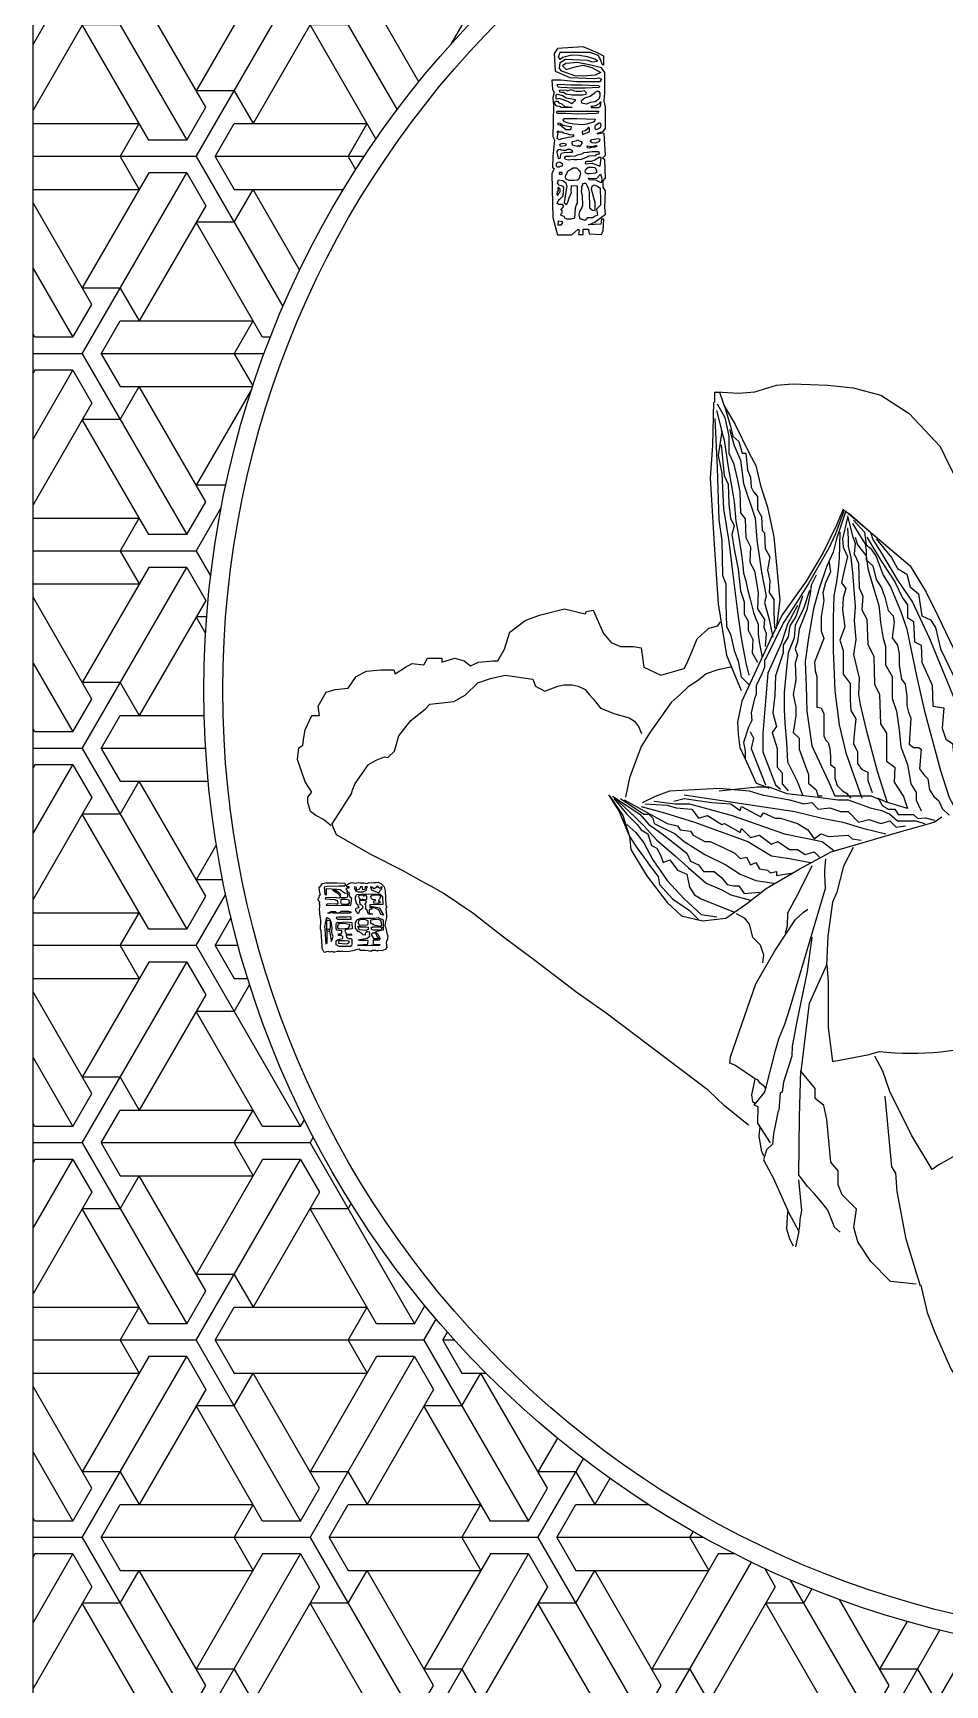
# Model space of a CAD drawing. Extents: x 996 to 1636, y 114 to 1174.
# Drawn here: x 1013.1 to 1253.2, y 381.5 to 816.6 of the extents above; entities that cross this region are included whole.
import ezdxf

# ---------------------------------------------------------------- set-up
doc = ezdxf.new("R2010")
doc.units = 0
doc.header["$LTSCALE"] = 10
doc.header["$MEASUREMENT"] = 0
for name, color, linetype in [('3', 3, 'CONTINUOUS'), ('4', 4, 'CONTINUOUS'), ('7', 7, 'CONTINUOUS'), ('BH', 3, 'CONTINUOUS')]:
    doc.layers.add(name, color=color, linetype=linetype)

msp = doc.modelspace()

# ---------------------------------------------------------------- hatches: boundary and pattern name
at = {"layer": 'BH'}
h = msp.add_hatch(dxfattribs=at)
h.set_pattern_fill('ESCHER', color=256, scale=50, style=0)
h.set_pattern_definition([(60, (-7764.003, -1606.18), (-60, -1e-08), [55, -5]), (180, (-7764.003, -1606.18), (30, -51.96152), [55, -5]), (300, (-7764.003, -1606.18), (60, -1e-08), [55, -5]), (60, (-7759.003, -1606.18), (-60, -1e-08), [10, -50]), (300, (-7759.003, -1606.18), (60, -1e-08), [10, -50]), (60, (-7766.503, -1601.85), (-60, -1e-08), [10, -50]), (180, (-7766.503, -1601.85), (30, -51.96152), [10, -50]), (300, (-7766.503, -1610.51), (60, -1e-08), [10, -50]), (180, (-7766.503, -1610.51), (30, -51.96152), [10, -50]), (60, (-7784.003, -1606.18), (-60, -1e-08), [10, -50]), (300, (-7784.003, -1606.18), (60, -1e-08), [10, -50]), (60, (-7754.003, -1623.503), (-60, -1e-08), [10, -50]), (180, (-7754.003, -1623.503), (30, -51.96152), [10, -50]), (300, (-7754.003, -1588.86), (60, -1e-08), [10, -50]), (180, (-7754.003, -1588.86), (30, -51.96152), [10, -50]), (0, (-7754.003, -1597.52), (-30, 51.96152), [35, -25]), (0, (-7754.003, -1614.84), (-30, 51.96152), [35, -25]), (120, (-7761.503, -1593.19), (-60, 1e-08), [35, -25]), (120, (-7776.503, -1601.85), (-60, 1e-08), [35, -25]), (240, (-7776.503, -1610.51), (30, -51.96152), [35, -25]), (240, (-7761.503, -1619.173), (30, -51.96152), [35, -25])])
h.paths.add_polyline_path([(1013.07, 1143.55), (1613.07, 1143.55), (1613.07, 143.55), (1013.07, 143.55)])
edge = h.paths.add_edge_path(flags=16)
edge.add_arc((1313.07, 643.55), 255, 0, 360)

# ---------------------------------------------------------------- linework, layer by layer
at = {"layer": '3'}
for points in [[(1163.36, 808.3), (1163.36, 810.5), (1161.74, 811.38), (1157.93, 812.99), (1151.18, 812.55), (1150.3, 811.23), (1150.59, 806.54), (1154.41, 804.92), (1160.86, 804.63), (1162.04, 804.78), (1162.77, 804.48), (1162.33, 803.75), (1156.31, 803.75), (1152.06, 804.19), (1149.71, 804.19), (1149.86, 801.7), (1150.3, 800.97), (1150, 799.65), (1150.15, 797.45), (1150, 789.38), (1150.44, 788.5), (1150, 784.1), (1149.86, 781.17), (1150.3, 780.88), (1149.71, 779.56), (1150, 767.98), (1151.18, 763.43), (1154.99, 763.43), (1155.73, 764.17), (1156.61, 764.9), (1156.9, 764.6), (1156.75, 763.58), (1157.93, 763.58), (1157.93, 764.9), (1159.4, 764.9), (1159.54, 763.73), (1162.77, 763.58), (1163.21, 764.6), (1163.36, 767.54), (1163.21, 767.54), (1162.77, 767.54), (1162.62, 766.22), (1159.4, 766.07), (1161.01, 766.8), (1163.8, 768.86), (1163.65, 770.62), (1163.8, 775.01), (1163.21, 776.04), (1163.21, 777.65), (1163.8, 778.39), (1163.65, 783.23), (1163.07, 783.66), (1163.8, 784.4), (1163.51, 790.12), (1162.92, 790.26), (1161.74, 789.97), (1161.74, 790.26), (1163.21, 790.7), (1163.8, 791.44), (1163.8, 797.15), (1163.51, 798.77), (1163.65, 800.82), (1163.65, 806.24), (1162.77, 807.42), (1159.98, 808.15), (1156.46, 808.88), (1153.38, 808.59), (1152.5, 808), (1153.52, 806.98), (1155.87, 807.71), (1157.93, 808.15), (1160.28, 807.56), (1162.62, 806.24), (1161.16, 805.51), (1158.07, 805.22), (1155.73, 805.36), (1152.35, 806.54), (1151.76, 807.27), (1151.91, 808.88), (1153.3, 809.68), (1159.13, 809.46), (1160.37, 809.01), (1161.74, 809.18), (1161.01, 809.76), (1159.1, 810.35), (1156.9, 810.64), (1154.99, 810.79), (1152.5, 810.2), (1151.91, 809.62), (1151.47, 810.35), (1151.91, 811.52), (1155.14, 811.52), (1159.69, 811.52), (1161.89, 810.79), (1162.48, 809.47), (1162.92, 808.3), (1163.51, 808.3)], [(1151.45, 803.13), (1154.72, 802.98), (1157.66, 802.98), (1162.02, 802.75), (1162.28, 802.49), (1162.17, 802.22), (1158.6, 802.04), (1155.29, 802.07), (1152.13, 802.22), (1151.45, 802.3), (1151.26, 802.49), (1151.15, 803.05), (1151.49, 803.13)], [(1151.94, 801.62), (1153.59, 801.51), (1153.93, 801.36), (1154.76, 801.7), (1155.63, 801.4), (1156.11, 801.28), (1157.39, 801.32), (1158.18, 801.43), (1158.79, 800.95), (1158.63, 800.42), (1157.85, 800.27), (1155.1, 800.23), (1153.37, 800.46), (1152.84, 800.91), (1152.24, 800.98), (1151.83, 801.06), (1151.68, 801.51), (1151.94, 801.59)], [(1161.16, 801.06), (1161.79, 801.36), (1162.1, 801.21), (1162.32, 800.72), (1162.32, 799.97), (1162.1, 799.18), (1161.12, 798.47), (1159.84, 798.32), (1158.82, 797.9), (1157.58, 798.09), (1157.51, 798.84), (1158.37, 799.52), (1159.8, 800.01), (1161.12, 800.98)], [(1150.7, 798.65), (1151.19, 798.69), (1151.56, 798.2), (1152.35, 797.98), (1153.14, 797.26), (1155.1, 797.11), (1154.95, 797), (1152.13, 796.96), (1151.71, 797.26), (1151.04, 797.3), (1150.44, 798.02), (1150.59, 798.65)], [(1151.19, 800.46), (1152.54, 800.19), (1153.48, 799.52), (1155.02, 799.26), (1155.93, 799.11), (1155.66, 798.62), (1154.95, 797.94), (1153.9, 798.54), (1152.13, 799.18), (1151.6, 799.37), (1151.15, 799.22), (1150.81, 799.26), (1150.81, 800.31), (1151.07, 800.46)], [(1162.4, 798.35), (1162.17, 797.94), (1161.34, 797.49), (1160.52, 797.23), (1159.99, 797.23), (1160.18, 796.96), (1161.98, 796.96), (1162.55, 797.38), (1162.66, 798.43), (1162.4, 798.43)], [(1151.26, 796.02), (1161.98, 796.02), (1161.95, 795.46), (1161.49, 795.42), (1156.53, 795.27), (1153.37, 795.39), (1151.3, 795.42), (1151.15, 795.46), (1151, 795.61), (1151.04, 795.95), (1151.19, 796.02)], [(1151.6, 792.99), (1152.2, 792.69), (1152.69, 792.35), (1154.08, 792.09), (1154.76, 791.97), (1154.72, 791.41), (1154.53, 791.07), (1153.4, 791.07), (1152.35, 791.94), (1151.86, 792.31), (1151.34, 792.39), (1151.34, 792.91), (1151.49, 792.95)], [(1152.61, 793.85), (1153.07, 794.12), (1154.16, 794.12), (1156.3, 794.08), (1158.71, 793.97), (1161.15, 793.89), (1160.89, 793.25), (1158.93, 792.61), (1157.88, 792.46), (1155.51, 792.61), (1154.08, 792.88), (1153.07, 793.21), (1152.69, 793.7)], [(1161.19, 792.31), (1162.17, 792.91), (1162.43, 792.91), (1162.62, 792.46), (1162.47, 791.6), (1161.34, 791.11), (1161.08, 791.37), (1161.11, 792.27)], [(1151.3, 790.85), (1151.75, 790.58), (1152.43, 790.55), (1152.76, 790.28), (1153.55, 790.17), (1154.08, 789.94), (1154.72, 789.83), (1155.25, 789.91), (1155.43, 789.61), (1155.43, 789.38), (1154.76, 789.19), (1154.01, 789.12), (1152.95, 788.86), (1152.28, 788.74), (1151.71, 788.44), (1151.07, 788.86), (1151.34, 790.25), (1151.15, 790.47), (1151.3, 790.81)], [(1155.25, 788.07), (1156.26, 788.33), (1156.34, 788.44), (1156.86, 788.22), (1157.47, 787.99), (1157.69, 787.58), (1157.35, 787.13), (1157.09, 786.64), (1156.79, 786.98), (1156.49, 786.75), (1155.25, 787.09), (1155.17, 787.24), (1155.02, 787.54), (1155.17, 788.1)], [(1159.35, 791.82), (1159.01, 791.26), (1158.52, 790.81), (1157.73, 790.66), (1157.8, 789.91), (1159.53, 790.55), (1159.65, 790.88), (1159.61, 791.52), (1159.35, 791.82)], [(1159.76, 788.07), (1160.21, 788.52), (1160.81, 788.67), (1161.87, 788.78), (1162.28, 788.74), (1162.32, 788.48), (1162.21, 787.99), (1161.6, 787.73), (1161.15, 787.58), (1160.29, 787.69), (1159.76, 788.07)], [(1192.65, 719.39), (1192.65, 722.04), (1193.87, 722.04), (1195.1, 718.37), (1197.95, 713.48), (1201.62, 706.15), (1203.46, 702.68), (1204.68, 697.39), (1206.52, 691.68), (1208.15, 683.94), (1209.78, 667.23), (1208.76, 659.7)], [(1193.26, 718.98), (1195.3, 715.32), (1196.32, 710.43), (1196.32, 705.94), (1197.54, 703.3), (1198.56, 698.81), (1199.18, 695.76), (1199.38, 690.26), (1200.6, 688.63), (1200.81, 683.74), (1202.03, 681.29), (1201.83, 677.22), (1203.05, 674.98), (1204.07, 669.27), (1203.87, 664.99), (1205.7, 662.14), (1205.5, 660.1), (1206.11, 658.47), (1205.91, 655.01)], [(1195.1, 718.58), (1196.73, 713.07), (1197.34, 710.43), (1198.97, 709), (1199.79, 705.94), (1200.81, 705.94), (1201.22, 701.46), (1202.03, 699.63), (1202.24, 696.98), (1202.85, 695.76), (1203.87, 694.53), (1203.87, 691.07), (1204.89, 689.24), (1205.09, 685.57), (1205.7, 684.96), (1205.91, 680.88), (1207.13, 678.64), (1206.52, 675.18), (1207.13, 672.33), (1206.93, 669.27), (1208.15, 667.44), (1208.15, 664.18), (1208.35, 659.9)], [(1192.65, 715.11), (1193.26, 702.07), (1193.67, 688.42), (1194.48, 682.92), (1194.69, 673.75), (1195.5, 671.51), (1195.5, 666.22), (1195.71, 660.31), (1196.73, 658.27), (1197.75, 653.99), (1198.77, 651.14), (1199.58, 647.06), (1201.62, 645.03)], [(1193.06, 717.15), (1194.48, 711.65), (1193.47, 705.33), (1194.48, 700.65), (1194.89, 691.27), (1196.32, 682.72), (1197.34, 673.96), (1198.56, 664.18), (1199.58, 657.25), (1200.81, 650.73), (1201.62, 647.47)], [(1194.28, 712.06), (1195.1, 709.41), (1196.12, 702.28), (1197.14, 696.78), (1197.75, 693.11), (1198.16, 688.02), (1198.77, 684.76), (1199.58, 679.87), (1199.99, 676.4), (1200.2, 674.36), (1200.81, 672.33), (1201.22, 670.09), (1201.83, 667.85), (1202.85, 663.97), (1203.46, 662.34), (1204.07, 660.92), (1204.07, 658.27), (1204.28, 656.23), (1205.09, 652.16)], [(1196.52, 712.26), (1197.75, 707.98), (1199.38, 704.11), (1200.2, 698), (1203.26, 688.83), (1203.66, 683.13), (1204.89, 674.57), (1206.11, 668.25), (1205.7, 666.62), (1206.93, 662.14), (1207.95, 657.45)], [(1194.28, 708.18), (1195.1, 700.04), (1196.12, 697.79), (1196.32, 692.5), (1196.73, 688.83), (1197.75, 686.79), (1197.14, 684.55), (1197.75, 680.68), (1198.77, 675.38), (1199.38, 669.68), (1200.4, 666.83), (1200.4, 663.57), (1201.42, 661.73), (1201.42, 659.29), (1202.64, 656.84), (1202.44, 653.38), (1203.87, 650.94)], [(1226.68, 690.97), (1224.45, 684.73), (1222.67, 680.95), (1217.32, 671.59), (1214.19, 666.7), (1210.63, 661.13), (1206.17, 652), (1205.72, 651.55), (1205.72, 649.55), (1205.06, 647.99), (1203.5, 644.65), (1203.5, 642.42), (1203.05, 641.31), (1202.16, 637.53), (1202.38, 635.52), (1201.49, 633.74), (1200.15, 629.73), (1200.6, 627.51), (1200.6, 625.5)], [(1227.12, 690.74), (1224.67, 683.4), (1223.78, 679.83), (1222, 676.05), (1219.99, 670.04), (1218.65, 664.91), (1217.32, 657.34), (1216.42, 651.11), (1216.65, 644.65), (1216.87, 637.97), (1218.21, 628.84), (1222.67, 619.27), (1224.23, 615.7), (1230.91, 615.7), (1233.81, 615.7), (1235.82, 614.81), (1236.71, 613.26), (1238.27, 612.14), (1240.05, 612.14), (1240.94, 610.81), (1244.96, 610.81), (1246.07, 609.69), (1248.08, 609.92), (1250.53, 609.25)], [(1227.57, 688.96), (1226.23, 683.4), (1226.46, 681.17), (1227.57, 678.72), (1226.9, 675.82), (1226.01, 671.82), (1227.12, 670.26), (1226.46, 667.81), (1226.23, 664.69), (1226.9, 660.24), (1225.56, 656.68), (1226.46, 654), (1226.46, 647.77), (1228.24, 645.32), (1228.24, 640.87), (1228.46, 638.19), (1229.8, 635.97), (1229.35, 631.96), (1229.13, 629.51), (1230.24, 627.28), (1230.24, 624.17), (1231.36, 622.61), (1232.92, 621.94), (1232.92, 619.71), (1234.03, 616.6)], [(1227.57, 689.41), (1228.91, 684.06), (1229.58, 682.28), (1229.35, 679.39), (1230.47, 676.94), (1230.69, 670.48), (1231.58, 668.25), (1231.36, 664.69), (1232.7, 662.24), (1232.92, 655.56), (1234.48, 652.44), (1234.7, 645.1), (1236.04, 642.42), (1236.26, 634.63), (1237.82, 632.18), (1237.82, 624.83), (1240.05, 623.28), (1239.83, 619.27), (1242.28, 615.48), (1243.4, 612.36), (1237.6, 614.15), (1235.59, 615.04)], [(1228.02, 690.08), (1233.59, 685.18), (1234.26, 683.17), (1236.49, 679.61), (1240.72, 672.48), (1244.73, 666.7), (1249.19, 657.12), (1255.88, 640.87), (1255.66, 638.19), (1257.44, 634.41), (1257.89, 631.29), (1264.57, 619.04)], [(1229.13, 688.29), (1232.03, 685.18), (1232.47, 681.84), (1233.59, 680.95), (1235.15, 678.72), (1236.93, 673.82), (1238.94, 670.7), (1241.61, 664.25), (1243.17, 659.57), (1245.85, 646.88), (1247.85, 637.97), (1252.09, 622.38), (1254.32, 615.26), (1256.55, 611.25)], [(1225.56, 685.18), (1225.34, 678.27), (1225.12, 675.38), (1224.67, 672.04), (1224, 668.48), (1223.78, 662.46), (1223.78, 654), (1224.23, 643.32), (1225.34, 634.41), (1227.12, 627.06), (1231.36, 615.04)], [(1227.57, 686.29), (1227.79, 683.4), (1227.79, 681.39), (1228.46, 678.5), (1228.91, 674.49), (1229.58, 665.58), (1229.35, 661.8), (1229.8, 656.9), (1229.13, 652.89), (1230.69, 646.66), (1230.47, 642.42), (1230.91, 639.75), (1232.47, 633.07), (1235.37, 622.16), (1238.05, 613.92)], [(1228.91, 687.4), (1230.91, 684.06), (1232.25, 682.06), (1232.47, 680.28), (1232.47, 677.83), (1234.26, 676.27), (1235.15, 672.71), (1236.49, 670.48), (1237.38, 668.03), (1238.27, 664.47), (1239.61, 663.13), (1239.83, 661.35), (1239.38, 657.34), (1240.72, 655.34), (1241.17, 653.11), (1241.17, 650), (1241.84, 646.43), (1242.73, 645.1), (1243.17, 641.98), (1243.17, 639.53), (1243.62, 637.75), (1244.29, 636.19), (1243.84, 629.29), (1244.96, 628.4), (1246.29, 628.4), (1246.96, 627.95), (1246.52, 622.83), (1247.85, 621.05), (1248.75, 620.16), (1249.19, 617.26), (1250.31, 615.48), (1251.64, 614.37), (1252.54, 612.36), (1254.32, 610.58)], [(1229.58, 683.84), (1230.24, 681.84), (1232.47, 678.94), (1232.92, 675.6), (1234.03, 671.59), (1235.82, 665.8), (1236.04, 664.25), (1236.26, 661.35), (1236.93, 657.12), (1237.6, 655.12), (1237.6, 650.22), (1239.38, 647.1), (1239.38, 641.31), (1240.5, 637.97), (1241.17, 633.07), (1241.61, 628.62), (1243.4, 623.94), (1244.29, 618.82), (1245.63, 616.6), (1245.63, 614.59), (1246.96, 611.7)], [(1232.7, 683.84), (1236.49, 677.38), (1240.05, 672.04), (1242.06, 667.81), (1243.4, 666.03), (1243.4, 662.69), (1244.96, 661.57), (1245.18, 656.23), (1246.96, 655.34), (1247.19, 650.89), (1249.86, 644.87), (1250.08, 639.31), (1252.98, 638.86), (1252.54, 633.52), (1253.43, 630.62), (1255.21, 629.51), (1255.88, 623.5), (1257.89, 623.28), (1259.45, 617.26), (1259.89, 616.37), (1261.45, 616.15), (1262.79, 612.59)], [(1235.15, 683.4), (1239.16, 678.5), (1240.72, 675.6), (1243.17, 674.04), (1244.07, 670.7), (1246.29, 668.92), (1247.19, 663.13), (1249.41, 662.02), (1250.75, 660.02), (1252.09, 654.45), (1256.55, 645.1), (1259.45, 637.97), (1262.79, 629.51), (1264.35, 629.06), (1264.9, 627.31), (1264.9, 627.31)], [(1222.67, 677.61), (1223.11, 674.71), (1221.77, 671.82), (1221.11, 669.14), (1221.33, 667.14), (1220.66, 662.91), (1220.66, 659.12), (1221.33, 657.12), (1219.99, 653.78), (1218.88, 650.89), (1219.1, 648.66), (1219.54, 647.1), (1219.54, 644.65), (1219.54, 641.98), (1219.54, 639.08), (1220.66, 638.86), (1221.33, 637.3), (1221.33, 633.74), (1221.33, 631.51), (1221.77, 630.4), (1222.44, 629.73), (1222.89, 628.17), (1223.11, 625.95), (1223.11, 623.94), (1224.23, 623.05), (1224.23, 620.38), (1224.89, 618.38), (1226.23, 617.04), (1227.35, 616.37), (1228.46, 615.04)], [(1219.32, 673.82), (1217.98, 671.15), (1217.76, 668.92)], [(1214.42, 665.8), (1211.74, 660.91), (1210.18, 656.01), (1206.62, 647.99), (1205.28, 632.18), (1205.28, 627.28), (1208.62, 618.6), (1209.96, 617.49)], [(1215.76, 668.25), (1213.97, 662.91), (1212.41, 660.46), (1211.97, 657.57), (1210.63, 655.34), (1210.63, 653.34), (1208.62, 647.32), (1208.4, 642.2), (1207.95, 637.53), (1208.85, 633.96), (1207.73, 632.4), (1209.07, 628.17), (1209.07, 623.28), (1210.41, 621.72), (1210.41, 618.82), (1211.97, 617.04)], [(1217.54, 669.81), (1215.98, 664.91), (1213.75, 660.68), (1213.53, 657.34), (1211.97, 653.34), (1211.52, 649.33), (1210.85, 642.87), (1210.85, 638.42), (1211.07, 634.85), (1211.52, 629.73), (1211.74, 624.61), (1214.19, 619.71), (1215.76, 615.93)], [(1217.76, 668.92), (1216.87, 664.69), (1215.76, 661.8), (1214.86, 659.57), (1214.42, 656.23), (1213.75, 654.45), (1214.42, 652.67), (1213.75, 650.66), (1213.97, 646.21), (1213.3, 642.42), (1213.97, 639.08), (1213.97, 636.86), (1213.3, 632.4), (1214.86, 630.85), (1214.86, 627.95), (1216.42, 623.72), (1217.32, 621.27), (1217.32, 619.04), (1219.32, 617.26), (1219.77, 615.7), (1220.88, 615.7)], [(1201.93, 632.63), (1202.83, 630.85), (1202.16, 628.17), (1203.5, 624.83), (1205.95, 618.6)], [(1193.8, 617.01), (1203.75, 618.04), (1206.83, 618.04), (1211.63, 616.33), (1219.86, 615.3), (1225, 614.61), (1227.75, 614.61), (1233.58, 612.56), (1236.66, 611.87), (1238.72, 610.85), (1240.78, 609.13), (1245.58, 609.13), (1246.6, 608.79), (1247.98, 608.45)], [(1165, 615.64), (1168.43, 610.5), (1170.15, 605.02), (1172.2, 601.94), (1173.92, 599.54), (1175.63, 597.15), (1177.69, 594.41), (1178.03, 592.35), (1181.46, 588.58), (1185.92, 585.5), (1188.32, 583.1)], [(1165.69, 615.64), (1172.89, 610.85), (1175.29, 608.11), (1178.72, 605.71), (1185.23, 600.57), (1186.26, 598.52), (1188.32, 597.49), (1189.69, 595.78), (1192.43, 595.78), (1194.49, 594.06), (1195.86, 592.35), (1197.57, 592.01), (1198.95, 592.01), (1200.32, 589.95), (1204.43, 590.3)], [(1166.03, 615.3), (1171.52, 610.16), (1173.92, 607.76), (1177.35, 604), (1182.15, 599.89), (1185.57, 596.8), (1190.37, 592.69), (1194.49, 590.98), (1196.89, 589.61), (1202.03, 588.24)], [(1166.03, 614.96), (1169.46, 610.85), (1172.2, 608.11), (1173.23, 606.74), (1174.95, 605.71), (1175.97, 602.63), (1177.35, 601.94), (1178.37, 599.89), (1179.06, 598.17), (1180.77, 598.86), (1182.83, 596.12), (1185.23, 595.09), (1185.92, 591.67), (1187.29, 589.61), (1189, 588.58), (1197.57, 585.16)], [(1167.75, 614.96), (1173.92, 610.85), (1175.29, 610.85), (1176.32, 609.82), (1176.66, 608.45), (1182.15, 605.71), (1184.55, 603.65), (1190.03, 600.23), (1195.52, 597.49), (1199.29, 595.09), (1203.4, 593.38), (1208.2, 592.69)], [(1168.77, 614.61), (1180.09, 608.45), (1182.83, 607.76), (1183.52, 606.74), (1186.26, 606.39), (1186.95, 605.37), (1190.03, 603.65), (1191.4, 603.65), (1195.17, 601.94), (1197.92, 600.57), (1199.29, 599.2), (1201, 599.54), (1202.03, 597.49), (1203.4, 598.17), (1204.43, 596.46), (1206.49, 596.12), (1207.17, 595.43), (1208.89, 595.78), (1208.89, 594.75), (1213.35, 595.43)], [(1174.26, 613.59), (1180.09, 613.24), (1182.49, 612.56), (1186.6, 612.22), (1188.32, 609.82), (1190.72, 610.5), (1194.49, 608.11), (1195.17, 608.45), (1199.29, 606.05), (1199.63, 607.08), (1202.03, 604.68), (1204.43, 605.37), (1207.52, 602.97), (1209.23, 603.65), (1212.32, 601.6), (1214.37, 601.6), (1216.43, 600.23), (1218.83, 600.91), (1220.2, 599.54)], [(1176.66, 614.27), (1182.15, 613.59), (1185.92, 613.59), (1197.23, 610.5), (1210.95, 605.71), (1220.89, 603.65), (1223.98, 601.26)], [(1181.8, 614.27), (1184.55, 614.96), (1191.75, 613.93), (1196.89, 613.59), (1199.29, 611.87), (1199.63, 612.9), (1204.77, 610.16), (1205.46, 611.19), (1208.55, 609.82), (1209.92, 609.82), (1214.37, 608.45), (1217.12, 606.74), (1218.83, 604.34), (1220.55, 605.71), (1222.6, 605.02), (1227.75, 605.37), (1228.78, 604.34), (1231.18, 604)], [(1184.55, 615.98), (1213.69, 611.53), (1220.89, 609.82), (1226.38, 608.79), (1231.86, 607.08), (1237.69, 605.71)], [(1173.23, 612.9), (1179.4, 611.19), (1187.29, 608.79), (1201.35, 603.65), (1207.52, 599.89), (1212.32, 599.2), (1217.8, 598.17)], [(1169.46, 608.11), (1171.86, 606.05), (1173.92, 603.31), (1176.32, 598.86), (1180.09, 593.38), (1184.55, 588.58), (1189, 584.47), (1193.12, 583.79)], [(1229.07, 602.08), (1226.55, 597.17), (1224.78, 590.36), (1223.65, 587.71), (1222.39, 578.76), (1222.01, 571.08)], [(1218.22, 597.29), (1214.69, 590.11), (1211.79, 584.81), (1211.66, 581.41), (1211.16, 579.52)], [(1088.54, 591.54), (1089.34, 592.64), (1090.14, 592.74), (1093.1, 592.79), (1095.17, 592.65), (1095.32, 592.19), (1095.09, 591.89), (1093.95, 591.89), (1093.6, 591.89), (1090.56, 591.85), (1089.77, 591.65), (1089.88, 589.71), (1090.32, 589.64), (1090.32, 591.31), (1093.05, 591.1), (1094, 591.04), (1095.06, 590.14), (1095.71, 590.04), (1095.86, 589.79), (1095.91, 589.09), (1095.96, 588.99), (1095.16, 588.83), (1094.55, 588.83), (1094.25, 588.83), (1094, 589.04), (1094.1, 589.54), (1094, 589.89), (1093.18, 590.49), (1092.5, 590.97), (1091.95, 590.97), (1092.87, 590.32), (1093.85, 589.44), (1093.95, 588.99), (1093.7, 588.78), (1093, 588.83), (1092.85, 589.04), (1092.75, 588.89), (1090.13, 588.84), (1090.05, 588.53), (1092.49, 588.38), (1092.95, 588.15), (1093.2, 588.18), (1093.35, 587.33), (1093.35, 587.18), (1093.15, 587.18), (1092.9, 587.13), (1090.59, 587.23), (1090.28, 586.93), (1094.05, 586.83), (1095.96, 586.88), (1096.71, 586.93), (1096.86, 587.28), (1096.96, 588.23), (1097.01, 588.63), (1096.81, 588.83), (1096.51, 589.24), (1096.36, 589.69), (1096.46, 590.04), (1096.21, 590.19), (1095.76, 590.44), (1095.86, 590.69), (1095.66, 590.84), (1095.66, 591.34), (1095.91, 591.49), (1096.31, 591.49), (1096.32, 591.72), (1095.74, 591.77), (1095.61, 592.04), (1095.71, 592.29), (1096.11, 592.64), (1097.16, 592.84), (1097.66, 592.69), (1098.31, 592.74), (1098.87, 592.89), (1099.27, 592.74), (1100.32, 592.74), (1100.97, 592.59), (1101.62, 592.84), (1102.23, 592.74), (1102.78, 592.89), (1103.28, 592.89), (1103.93, 592.94), (1104.88, 592.54), (1105.54, 591.69), (1105.84, 590.69), (1105.94, 588.83), (1105.99, 586.78), (1106.29, 586.43), (1105.99, 586.08), (1106.19, 584.18), (1106.19, 583.63), (1105.94, 582.62), (1105.69, 581.42), (1105.94, 581.12), (1106.19, 580.02), (1106.34, 579.12), (1106.54, 578.87), (1106.44, 578.02), (1106.09, 577.06), (1106.29, 575.76), (1105.79, 575.26), (1104.93, 574.91), (1104.08, 574.96), (1103.93, 574.96), (1103.83, 574.76), (1103.33, 574.96), (1102.43, 574.96), (1102.03, 574.71), (1101.32, 574.91), (1100.52, 574.96), (1099.22, 574.96), (1099.02, 575.31), (1097.81, 575.06), (1097.26, 574.86), (1096.36, 574.66), (1095.51, 574.61), (1094.65, 574.66), (1094.45, 574.81), (1094.25, 574.66), (1093.65, 574.66), (1093.15, 574.66), (1092.55, 574.51), (1091.95, 574.56), (1091.85, 574.66), (1091.14, 574.56), (1090.94, 574.71), (1090.34, 574.61), (1089.79, 574.46), (1089.64, 574.61), (1089.19, 575.51), (1089.19, 575.91), (1088.99, 580.12), (1088.79, 580.57), (1088.84, 582.97), (1088.64, 584.63), (1088.64, 585.18), (1088.54, 585.53), (1088.54, 586.03), (1088.59, 586.43), (1088.59, 586.98), (1088.49, 587.28), (1088.64, 587.68), (1088.29, 588.08), (1088.19, 588.63), (1088.44, 588.89), (1088.54, 589.49), (1088.74, 589.59), (1088.69, 589.89), (1088.64, 590.29), (1088.49, 590.64), (1088.39, 591.74)], [(1097.67, 591.56), (1098.03, 590.66), (1098.66, 590.39), (1099.91, 590.39), (1100.9, 590.84), (1100.9, 591.2), (1101.17, 591.74), (1100.54, 591.74), (1100.54, 591.38), (1100.36, 591.02), (1099.91, 590.93), (1099.82, 591.65), (1099.73, 591.74), (1099.28, 591.74), (1099.1, 591.29), (1098.84, 591.02), (1098.3, 590.84), (1098.3, 591.56), (1097.76, 591.74)], [(1101.98, 591.65), (1102.34, 590.84), (1102.79, 590.66), (1103.51, 590.39), (1104.14, 590.12), (1104.5, 590.75), (1104.95, 591.2), (1105.04, 591.56), (1104.77, 591.74), (1104.68, 591.47), (1104.41, 591.29), (1104.14, 591.56), (1103.78, 592), (1103.42, 591.56), (1102.88, 591.2), (1102.25, 591.65), (1101.98, 591.74)], [(1094.31, 588.49), (1095.75, 588.49), (1096.18, 588.35), (1096.33, 587.77), (1096.33, 587.34), (1095.89, 587.05), (1094.38, 587.05), (1094.16, 587.56), (1094.24, 588.13), (1094.24, 588.49)], [(1098.12, 586.08), (1098.93, 586.26), (1098.66, 586.71), (1098.66, 586.98), (1098.39, 587.16), (1098.03, 588.41), (1098.03, 589.13), (1098.39, 589.67), (1100.72, 589.85), (1104.5, 589.76), (1105.13, 589.22), (1105.22, 587.07), (1103.87, 587.07), (1101.8, 586.98), (1101.8, 586.26), (1102.34, 586.26), (1102.34, 585.81), (1101.62, 585.63), (1101.62, 584.82), (1102.34, 584.64), (1102.43, 584.55), (1101.44, 584.55), (1100.99, 585.63), (1100.63, 585.9), (1100.72, 586.26), (1100.72, 586.89), (1100.45, 587.07), (1100.9, 587.7), (1100.72, 588.05), (1099.01, 588.14), (1099.01, 587.87), (1099.1, 587.07), (1099.64, 586.98), (1099.91, 586.44), (1099.73, 585.9), (1099.01, 585.45), (1098.84, 584.91), (1098.57, 584.64), (1098.39, 585.18), (1098.12, 585.45), (1098.12, 585.81), (1098.12, 585.99)], [(1099.82, 588.5), (1100.54, 588.23), (1100.99, 588.59), (1100.99, 589.22), (1100.72, 589.49), (1100.27, 589.49), (1100.18, 589.22), (1100.09, 589.49), (1099.37, 589.49), (1098.66, 589.31), (1098.93, 588.77), (1099.28, 588.23), (1099.91, 588.59)], [(1102.7, 588.05), (1103.33, 588.14), (1103.15, 588.32), (1102.43, 588.41), (1102.25, 588.68), (1101.98, 589.22), (1102.43, 589.58), (1104.32, 589.49), (1104.68, 589.31), (1104.41, 588.68), (1104.32, 588.5), (1104.14, 588.32), (1104.05, 587.87), (1104.41, 587.96), (1104.41, 587.61), (1103.87, 587.34), (1102.88, 587.43), (1102.79, 587.43), (1102.79, 587.96)], [(1091.64, 577.37), (1092.09, 578.63), (1091.82, 579.26), (1091.73, 580.06), (1091.82, 580.96), (1091.64, 582.04), (1091.46, 582.67), (1091.2, 583.21), (1090.84, 583.39), (1090.57, 583.57), (1090.3, 583.39), (1090.12, 582.58), (1089.85, 581.23), (1089.94, 580.6), (1090.12, 577.82), (1090.21, 576.74), (1090.57, 576.92), (1090.57, 579.35), (1090.48, 580.96), (1090.48, 582.94), (1090.84, 582.94), (1091.28, 582.85), (1091.28, 581.14), (1091.11, 580.15), (1091.55, 577.46)], [(1090.7, 584.89), (1091.57, 585.25), (1092.65, 585.25), (1093.08, 584.89), (1094.02, 585.04), (1094.16, 585.32), (1096.18, 585.32), (1096.69, 585.11), (1096.83, 584.89), (1096.47, 584.82), (1094.52, 584.82), (1093.88, 584.82), (1092.79, 584.75), (1092.22, 584.75), (1091.71, 584.96), (1091.28, 584.75), (1090.63, 584.82)], [(1093.18, 583.22), (1096.85, 583.22), (1096.85, 583.63), (1096.55, 583.8), (1095.59, 583.77), (1093.86, 583.73), (1093.55, 583.73), (1092.9, 583.66), (1093, 583.39), (1093.14, 583.26)], [(1098.75, 579.88), (1098.3, 580.51), (1098.03, 580.69), (1098.03, 582.22), (1098.39, 583.03), (1099.37, 583.48), (1100.72, 583.48), (1102.97, 583.48), (1103.96, 583.65), (1105.31, 583.03), (1105.31, 581.5), (1105.31, 580.33), (1104.86, 580.24), (1103.24, 579.88), (1103.87, 579.26), (1104.32, 578.45), (1103.87, 578.27), (1103.69, 578.72), (1103.33, 579.52), (1102.43, 579.52), (1102.16, 579.17), (1102.7, 578.09), (1103.78, 578.09), (1104.5, 578.18), (1104.14, 577.64), (1102.61, 577.64), (1102.61, 577.1), (1102.61, 576.56), (1104.41, 576.56), (1104.32, 576.29), (1102.07, 576.29), (1098.57, 576.2), (1098.75, 576.47), (1101.26, 576.65), (1101.35, 577.55), (1100.27, 577.55), (1099.1, 577.55), (1098.66, 577.73), (1099.64, 577.91), (1101.08, 578.18), (1101.8, 578.72), (1101.71, 579.08), (1101.8, 579.79), (1101.26, 579.88), (1100.9, 579.88), (1100.54, 579.52), (1100.54, 578.99), (1100, 579.08), (1099.55, 579.52), (1098.75, 579.97)], [(1099.1, 581.59), (1101.08, 581.68), (1101.35, 581.95), (1101.35, 582.76), (1100.36, 583.12), (1099.46, 583.12), (1098.75, 582.85), (1098.66, 582.13), (1099.01, 581.5)], [(1101.98, 586.62), (1104.41, 586.17), (1104.77, 585.36), (1105.4, 584.28), (1104.68, 584.46), (1104.23, 585.45), (1103.87, 585.72), (1103.06, 586.08), (1102.34, 586.17)], [(1102.43, 581.77), (1104.5, 581.41), (1104.95, 581.59), (1104.86, 582.22), (1104.68, 582.85), (1103.96, 583.12), (1102.61, 583.03), (1101.98, 582.94), (1101.98, 582.13), (1102.7, 581.86)], [(1198.25, 584.67), (1200.39, 583.53), (1201.65, 581.89), (1202.54, 578.49), (1204.55, 576.47), (1205.44, 573.83), (1205.19, 571.68)], [(1091.11, 580.51), (1090.57, 580.51)], [(1090.57, 580.15), (1091.02, 580.06)], [(1093.62, 582.3), (1095.63, 582.47), (1097.06, 582.37), (1097.13, 580.64), (1096.38, 580.57), (1095.76, 580.53), (1095.32, 580.5), (1095.22, 580.06), (1095.63, 579.24), (1096.89, 579.31), (1096.99, 579), (1095.56, 579), (1095.59, 578.46), (1096.17, 578.15), (1096.79, 578.12), (1097.03, 577.98), (1097.06, 576.69), (1096.92, 576.21), (1096.72, 576.04), (1094.47, 576.04), (1093.72, 576.04), (1092.87, 576.45), (1092.9, 577.47), (1093.28, 577.81), (1094.2, 578.01), (1094.67, 578.08), (1094.67, 578.59), (1094.3, 578.93), (1093.55, 578.93), (1093.52, 579.34), (1094.03, 579.34), (1094.4, 579.48), (1094.37, 580.13), (1093.82, 580.23), (1093.18, 580.33), (1092.94, 580.7), (1092.94, 581.72), (1092.97, 582.27), (1093.28, 582.37), (1093.55, 582.34)], [(1093.86, 582.1), (1094.91, 582.13), (1096.45, 581.93), (1096.41, 581.42), (1096.17, 581.01), (1095.97, 580.77), (1094.4, 580.6), (1093.62, 580.64), (1093.35, 580.81), (1093.38, 581.38), (1093.48, 581.89), (1093.75, 582.06)], [(1098.84, 581.23), (1100.72, 581.23), (1101.35, 581.14), (1101.35, 580.51), (1100.72, 580.24), (1098.93, 580.42), (1098.57, 581.32), (1099.28, 581.32)], [(1102.52, 581.23), (1104.05, 581.23), (1104.94, 581.07), (1104.77, 580.33), (1103.78, 580.33), (1102.79, 580.33), (1102.34, 580.42), (1102.16, 580.96), (1102.43, 581.22)], [(1093.96, 577.61), (1095.22, 577.57), (1096.11, 577.5), (1096.31, 577.37), (1096.14, 576.89), (1095.66, 576.62), (1094.44, 576.69), (1093.62, 576.79), (1093.58, 577.16), (1093.65, 577.61), (1093.86, 577.57)], [(1246.84, 486.55), (1243.05, 498.9), (1240.65, 511.51), (1240.28, 516.3), (1239.27, 517.94), (1237.5, 536.59)], [(1246.91, 486.85), (1248.56, 479.61), (1250.54, 474.34), (1254.82, 464.8), (1257.46, 460.52), (1258.45, 454.92), (1260.43, 449.65), (1264.38, 445.7)]]:
    msp.add_lwpolyline(points, dxfattribs=at)
for points in [[(1151.97, 787.43), (1152.69, 787.58), (1153.44, 787.43), (1153.29, 786.9), (1152.01, 786.75), (1151.9, 787.01), (1151.79, 787.28)], [(1151.97, 783.82), (1152.05, 784.61), (1152.28, 784.99), (1152.95, 785.17), (1154.42, 785.21), (1154.95, 785.25), (1155.21, 785.44), (1155.1, 785.7), (1154.49, 785.89), (1153.7, 785.89), (1153.48, 785.66), (1152.65, 785.7), (1152.2, 785.74), (1151.9, 785.89), (1151.37, 785.85), (1151.03, 785.4), (1151.03, 785.21), (1151.41, 783.6), (1151.56, 783.56), (1151.94, 783.6)], [(1153.37, 784.16), (1154.49, 784.2), (1155.92, 784.23), (1156.45, 784.53), (1157.84, 784.84), (1158.14, 785.14), (1158.97, 785.21), (1159.23, 785.25), (1159.72, 785.32), (1160.29, 785.4), (1161.23, 785.44), (1161.83, 785.44), (1162.06, 785.32), (1162.17, 784.72), (1161.53, 784.65), (1161.11, 784.23), (1159.42, 784.16), (1159.05, 783.9), (1157.43, 783.29), (1156.26, 783.22), (1155.55, 783.22), (1155.32, 783.29), (1154.12, 783.14), (1153.74, 783.22), (1153.33, 783.33), (1153.1, 783.78), (1153.22, 784.08)], [(1158.59, 782.69), (1158.48, 782.13), (1160.29, 782.32), (1161.3, 781.98), (1162.24, 781.57), (1162.47, 781.6), (1162.69, 783.6), (1162.66, 783.78), (1162.17, 783.78), (1161.04, 783.14), (1160.02, 782.73), (1158.93, 782.73)], [(1159.05, 786.86), (1160.06, 786.68), (1160.7, 786.83), (1161.27, 786.94), (1161.42, 786.94), (1161.57, 786.68), (1161.04, 786.53), (1160.44, 786.53), (1159.5, 786.3), (1159.2, 786.38), (1158.93, 786.64), (1158.97, 786.71)], [(1150.96, 782.2), (1151.26, 782.62), (1151.56, 782.66), (1152.05, 782.51), (1152.46, 782.28), (1152.5, 781.83), (1152.31, 781.53), (1151.86, 781.42), (1151.67, 781.27), (1151.22, 781.27), (1150.96, 781.53), (1150.96, 782.02)], [(1152.39, 779.84), (1151.75, 779.88), (1151.6, 779.84), (1151.63, 779.47), (1152.16, 779.47), (1152.46, 779.62)], [(1153.4, 779.13), (1154.04, 780.33), (1154.79, 780.78), (1155.21, 781.08), (1156.22, 781.08), (1156.75, 780.59), (1157.05, 780.29), (1157.24, 779.54), (1156.82, 778.15), (1156.49, 777.89), (1155.51, 777.74), (1154.3, 777.74), (1153.51, 778.08), (1153.36, 778.3), (1153.29, 778.83), (1153.4, 779.2)], [(1158.59, 780.52), (1159.04, 780.97), (1159.38, 781.23), (1160.36, 781.23), (1161.11, 781.16), (1161.38, 780.56), (1161.53, 779.96), (1161.19, 779.69), (1159.68, 779.5), (1159.12, 779.5), (1158.59, 779.77), (1158.48, 780.29)], [(1159.72, 778.34), (1160.51, 778.3), (1161.56, 778.34), (1162.5, 779.47), (1162.77, 778.68), (1162.88, 777.93), (1162.69, 777.14), (1162.5, 777.21), (1161.3, 777.81), (1160.74, 777.93), (1160.02, 777.85), (1159.61, 777.93), (1159.38, 778.23), (1159.34, 778.38), (1159.5, 778.38)], [(1151.26, 775.63), (1151.37, 775.22), (1151.37, 774.96), (1151.15, 774.77), (1151.03, 774.02), (1151.3, 773.87), (1151.6, 774.51), (1151.86, 774.77), (1151.9, 775.52), (1151.48, 775.97), (1151.3, 775.82)], [(1152.5, 776.24), (1151.63, 776.57), (1151.18, 777.1), (1151.48, 777.96), (1152.57, 777.74), (1153.36, 777.14), (1153.67, 776.27), (1153.48, 775.37), (1153.1, 773.04), (1152.91, 771.88), (1153.59, 771.46), (1153.89, 772.07), (1154.27, 773.23), (1154.87, 774.58), (1154.76, 774.92), (1154.91, 776.42), (1156.19, 776.39), (1156.37, 776.12), (1156.37, 771.8), (1156.15, 771.35), (1155.85, 770.49), (1155.66, 767.82), (1154.76, 767.59), (1153.78, 767.56), (1153.25, 767.71), (1152.91, 768.31), (1152.2, 768.57), (1152.09, 768.87), (1152.46, 769.28), (1152.39, 769.85), (1152.09, 769.92), (1152.84, 771.01), (1152.5, 771.46), (1151.52, 771.46), (1151.15, 771.69), (1151.26, 772.22), (1151.78, 772.82), (1152.65, 773.72), (1152.8, 774.88), (1152.84, 775.71), (1152.65, 776.2)], [(1157.58, 776.2), (1157.84, 776.57), (1157.8, 776.91), (1158.33, 777.02), (1158.67, 777.06), (1159.31, 775.75), (1159.53, 774.7), (1159.61, 770.56), (1160.44, 769.92), (1161.15, 769.89), (1161.15, 771.95), (1160.77, 773.23), (1160.17, 775.52), (1160.32, 776.24), (1160.81, 776.61), (1161.75, 776.31), (1162.47, 775.78), (1162.54, 772.37), (1162.5, 771.28), (1161.45, 770.22), (1161.75, 768.61), (1160.96, 768.31), (1160.47, 767.89), (1159.01, 767.89), (1158.52, 767.22), (1157.69, 767.48), (1157.35, 767.63), (1157.2, 767.59), (1156.94, 768.72), (1157.05, 769.59), (1157.5, 770.34), (1157.88, 771.24), (1157.8, 773.72), (1157.54, 774.7), (1157.58, 775.63), (1157.58, 775.94)], [(1151.41, 765.88), (1151.48, 767.12), (1152.42, 766.97), (1152.42, 766.56), (1152.09, 766), (1151.33, 766)]]:
    msp.add_lwpolyline(points, close=True, dxfattribs=at)
at = {"layer": '4'}
msp.add_lwpolyline([(1013.07, 1143.55), (1613.07, 1143.55), (1613.07, 143.55), (1013.07, 143.55)], close=True, dxfattribs=at)
at = {"layer": '7'}
for points in [[(1193.07, 722.08), (1198.93, 721.73), (1203.19, 722.08), (1208.87, 723.85), (1213.13, 724.21), (1222.36, 723.85), (1229.11, 723.15), (1236.39, 721.19), (1243.85, 716.41), (1252.01, 707.72), (1254.32, 702.75), (1260, 691.93), (1264.97, 681.11), (1267.1, 675.26), (1267.64, 671.89)], [(1192.24, 719.39), (1192.04, 707.98), (1191.43, 699.42), (1192.45, 681.9), (1193.47, 666.22), (1195.71, 652.77), (1199.58, 643.4)], [(1226.46, 691.19), (1224.67, 686.96), (1221.11, 679.61), (1216.65, 672.26), (1210.41, 663.36), (1207.51, 657.34), (1199.71, 640.64), (1198.59, 635.08), (1198.81, 631.96), (1199.26, 628.4), (1201.49, 623.5), (1203.5, 619.04), (1205.28, 618.38), (1206.84, 617.71)], [(1227.35, 690.52), (1244.07, 676.27), (1248.3, 669.37), (1251.42, 662.91), (1256.33, 652.67), (1258.78, 645.76), (1264.57, 635.52)], [(1091.63, 607.76), (1089.57, 609.48), (1087.52, 610.5), (1086.14, 611.53), (1085.46, 613.93), (1085.46, 615.3), (1086.49, 616.67), (1084.77, 619.41), (1083.74, 622.15), (1082.72, 625.23), (1083.06, 628.31), (1084.09, 629), (1084.43, 631.05), (1084.77, 633.11), (1086.49, 636.87), (1088.54, 636.87), (1088.2, 639.27), (1090.26, 643.04), (1092.66, 643.72), (1096.09, 644.07), (1098.14, 647.15), (1100.89, 648.52), (1104.66, 648.86), (1108.09, 648.86), (1108.43, 647.83), (1111.17, 649.55), (1112.89, 650.57), (1115.97, 650.23), (1117, 651.94), (1120.77, 651.94), (1120.77, 651.6), (1120.77, 650.92), (1124.2, 651.94), (1126.6, 651.26), (1128.32, 649.89), (1130.37, 650.92), (1134.14, 651.26), (1135.52, 651.26), (1137.23, 654.34), (1138.6, 658.79), (1142.72, 661.88), (1146.49, 663.25), (1153, 664.96), (1158.49, 663.59), (1158.83, 664.27), (1160.55, 664.62), (1163.29, 658.45), (1165.35, 656.05), (1167.75, 655.03), (1171.17, 655.03), (1173.23, 654.68), (1173.92, 649.55), (1178.37, 647.49), (1184.55, 649.2), (1185.23, 650.57), (1186.6, 653.66), (1187.97, 657.08), (1191.06, 659.82), (1193.46, 660.51), (1194.15, 661.53)], [(1196.89, 649.55), (1193.46, 648.86), (1190.37, 647.83), (1188.32, 646.12), (1185.57, 644.41), (1183.52, 642.35), (1181.12, 640.3), (1175.63, 632.42), (1173.23, 628.65), (1170.15, 620.44), (1169.12, 615.3)], [(1201.49, 528.95), (1195.22, 534.02), (1190.93, 538.06), (1184.11, 543.23), (1164.05, 558.48), (1156.36, 563.77), (1145.56, 572.04), (1136.6, 578.72), (1128.9, 584.77), (1121.08, 590.06), (1118.17, 591.7), (1115.4, 593.21), (1110.35, 595.99), (1102.02, 600.27), (1092.99, 605.41), (1092.1, 607.43), (1091.85, 608.31), (1092.99, 610.08), (1097.02, 616.38), (1097.15, 617.01), (1097.91, 618.9), (1101.44, 623.94), (1103.46, 625.08), (1105.6, 625.96), (1106.49, 625.83), (1108.25, 627.47), (1109.39, 631.5), (1112.54, 635.54), (1116.33, 638.56), (1117.59, 639.82), (1123.87, 640.53), (1126.9, 642.17), (1130.18, 645.44), (1133.58, 646.58), (1137.37, 647.46), (1144.69, 646.45), (1145.44, 644.56), (1147.84, 643.3), (1151.25, 644.56), (1152.89, 644.94), (1155.03, 644.94), (1156.67, 644.56), (1158.44, 643.68), (1159.58, 642.42), (1160.59, 641.28), (1162.48, 638.76), (1166.26, 637.25), (1170.05, 636.24), (1171.44, 635.36), (1172.57, 633.97), (1173.33, 632.08)], [(1164.66, 615.98), (1167.4, 611.53), (1170.15, 605.02), (1170.49, 601.6), (1174.6, 594.75), (1180.09, 587.56), (1183.86, 584.13), (1189.35, 582.76), (1195.52, 583.45), (1201, 587.21), (1206.15, 591.32), (1215.06, 596.46), (1223.29, 600.91), (1240.78, 606.05), (1250.38, 608.79), (1252.43, 610.16)], [(1173.57, 613.93), (1177, 615.64), (1180.77, 617.01), (1193.8, 617.7), (1201.69, 617.01), (1205.12, 615.98), (1212.32, 614.61), (1216.09, 613.59), (1218.15, 613.93), (1219.86, 612.22), (1222.95, 612.56), (1225.69, 611.53), (1227.75, 611.53), (1230.49, 608.79), (1233.23, 609.48), (1236.32, 608.45), (1238.72, 609.13), (1240.43, 607.42), (1242.83, 607.76)], [(1207.32, 524.3), (1203.92, 529.46), (1204.04, 533.75), (1203.66, 534), (1203.03, 534.25), (1205.68, 537.53), (1206.19, 538.92), (1208.58, 548.62), (1209.47, 551.65), (1211.11, 555.55), (1212.5, 559.96), (1221.47, 590.18), (1221.74, 591.26), (1221.61, 595.16), (1221.61, 596.04), (1221.87, 599.07)], [(1205.94, 538.51), (1205.82, 539.01), (1205.44, 539.27), (1204.55, 540.02), (1203.92, 540.9), (1203.04, 541.28), (1197.86, 544.78), (1196.6, 545.28), (1196.72, 546.92), (1203.41, 566.2), (1208.46, 574.9), (1213.88, 583.09), (1215.9, 584.98), (1217.09, 585.82)], [(1218.2, 578.47), (1216.93, 569.4), (1214.16, 555.78), (1213.4, 552.05), (1213.02, 549.78), (1212.9, 547.13), (1210.75, 540.32), (1210.37, 537.68), (1209.87, 537.43), (1209.49, 532.89), (1209.24, 532.38), (1208.1, 526.71), (1207.85, 523.94), (1206.21, 522.43), (1205.45, 519.78), (1208.1, 514.91), (1212.14, 505.84), (1214.79, 500.92), (1213.91, 496.89)], [(1300.76, 571.8), (1298.65, 564.28), (1292.02, 551.94), (1288.7, 548.02), (1283.88, 542.3), (1278.46, 536.28), (1270.62, 529.96), (1261.28, 523.94), (1251.64, 518.52), (1249.83, 517.32), (1244.41, 526.35), (1238.68, 537.79), (1236.87, 543.21), (1234.76, 547.12)], [(1203.17, 541.08), (1202.28, 536.92), (1202.52, 535.18), (1203.29, 534.78)], [(1225.64, 500.79), (1224.12, 502.05), (1223.87, 502.81), (1222.36, 506.59), (1220.84, 508.61), (1218.83, 511), (1217.06, 512.77), (1215.29, 515.16), (1214.79, 515.79), (1214.91, 531.17), (1215.29, 543.34)], [(1204.52, 528.43), (1204.18, 526.16), (1204.87, 522.4), (1205.49, 520.88)], [(1214.66, 514.53), (1215.42, 506.47), (1215.04, 504.07), (1214.91, 502.31), (1214.79, 501.3)], [(1211.76, 506.09), (1211.51, 501.68), (1212.26, 499.03), (1213.27, 497.14)]]:
    msp.add_lwpolyline(points, dxfattribs=at)
msp.add_lwpolyline([(1245.66, 487.05), (1238.93, 487.8), (1233.69, 493.03), (1230.32, 498.27), (1229.2, 502), (1229.94, 506.86), (1226.2, 510.6), (1225.08, 513.22), (1225.08, 516.96), (1223.21, 519.2), (1222.09, 530.41), (1221.34, 534.15), (1219.09, 536.02), (1219.09, 538.64), (1215.35, 543.12), (1217.59, 561.07), (1222.09, 571.16), (1222.46, 566.68), (1222.46, 562.19), (1222.46, 554.71), (1223.58, 545.74), (1233.31, 547.61), (1235.93, 548.36, 0.450103), (1320.63, 625.12)], format="xyb", dxfattribs=at)
for radius in [255, 250]:
    msp.add_circle((1313.07, 643.55), radius, dxfattribs=at)

doc.saveas('drawing.dxf')
